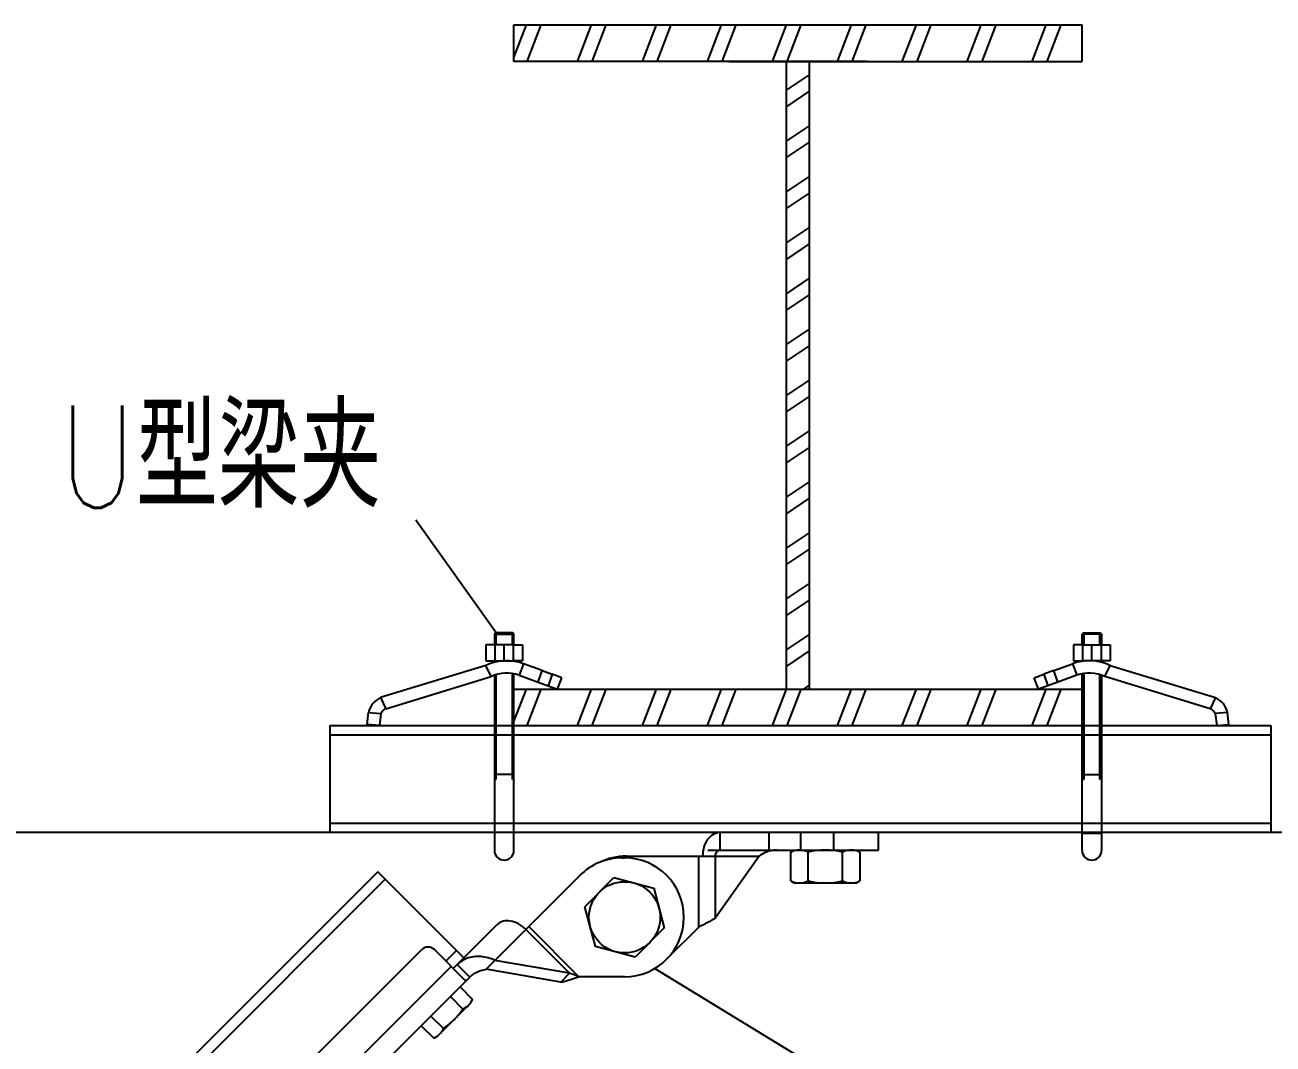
# Model space of a CAD drawing. Extents: x 27938 to 650306, y -92720 to 1524912.
# Drawn here: x 322546 to 327429, y 809788 to 813775 of the extents above; entities that cross this region are included whole.
import ezdxf

# ---------------------------------------------------------------- set-up
doc = ezdxf.new("R2010")
doc.units = 0
doc.header["$LTSCALE"] = 1000
doc.header["$MEASUREMENT"] = 0
for name, color, linetype in [('bz', 2, 'Continuous'), ('W_DIM', 4, 'Continuous'), ('walraven', 7, 'Continuous'), ('支架', 7, 'Continuous')]:
    doc.layers.add(name, color=color, linetype=linetype)
doc.styles.get("Standard").update_dxf_attribs({"font": 'gbenor.shx', "bigfont": 'gbcbig.shx'})
doc.styles.add('wwp100', font='txt.shx', dxfattribs={"width": 0.7, "height": 400, "bigfont": 'hztxt.shx'})
doc.dimstyles.get("Standard").update_dxf_attribs({"dimtxt": 0.18, "dimasz": 0.18, "dimexe": 0.18, "dimexo": 0.0625, "dimgap": 0.09, "dimtad": 0, "dimtih": 1, "dimtoh": 1, "dimdec": 4, "dimzin": 0, "dimdsep": 46, "dimtxsty": 'Standard', "dimcen": 0.09, "dimadec": 0, "dimazin": 0, "dimtfac": 1, "dimtdec": 4, "dimtofl": 0, "dimtmove": 0, "dimatfit": 3, "dimfxl": 1, "dimtolj": 1, "dimtzin": 0, "dimarcsym": 0})

msp = doc.modelspace()

# ---------------------------------------------------------------- linework, layer by layer
for p, q in [((324458.9, 813647.9), (324507.7, 813774.7)), ((324458.9, 813774.7), (326682, 813774.7)), ((324458.9, 813632.1), (324458.9, 813774.7)), ((324510.8, 813632.1), (324565.6, 813774.7)), ((324707.2, 813632.1), (324762, 813774.7)), ((324765.1, 813632.1), (324819.9, 813774.7)), ((324961.5, 813632.1), (325016.3, 813774.7)), ((325019.4, 813632.1), (325074.2, 813774.7)), ((325215.8, 813632.1), (325270.6, 813774.7)), ((325273.7, 813632.1), (325328.5, 813774.7)), ((325470.1, 813632.1), (325524.9, 813774.7)), ((325528, 813632.1), (325582.8, 813774.7)), ((325724.4, 813632.1), (325779.2, 813774.7)), ((325782.3, 813632.1), (325837.1, 813774.7)), ((325978.7, 813632.1), (326033.5, 813774.7)), ((326036.6, 813632.1), (326091.4, 813774.7)), ((326233, 813632.1), (326287.8, 813774.7)), ((326290.9, 813632.1), (326345.7, 813774.7)), ((326487.3, 813632.1), (326542.1, 813774.7)), ((326545.2, 813632.1), (326600, 813774.7)), ((326682, 813632.1), (326682, 813774.7)), ((325524.9, 811176.3), (325524.9, 813632.1)), ((325616.1, 811176.3), (325616.1, 813632.1)), ((325524.9, 813519.5), (325616.1, 813579.7)), ((325524.9, 813454.9), (325616.1, 813515.1)), ((325524.9, 813320.5), (325616.1, 813380.7)), ((325524.9, 813255.9), (325616.1, 813316.1)), ((325524.9, 813121.5), (325616.1, 813181.7)), ((325524.9, 813056.9), (325616.1, 813117)), ((325524.9, 812922.5), (325616.1, 812982.6)), ((325524.9, 812857.8), (325616.1, 812918)), ((325524.9, 812723.4), (325616.1, 812783.6)), ((325524.9, 812658.8), (325616.1, 812719)), ((325524.9, 812524.4), (325616.1, 812584.6)), ((325524.9, 812459.8), (325616.1, 812520)), ((325524.9, 812325.4), (325616.1, 812385.6)), ((325524.9, 812260.8), (325616.1, 812320.9)), ((325524.9, 812126.4), (325616.1, 812186.5)), ((325524.9, 812061.7), (325616.1, 812121.9)), ((325524.9, 811927.3), (325616.1, 811987.5)), ((325524.9, 811862.7), (325616.1, 811922.9)), ((325524.9, 811728.3), (325616.1, 811788.5)), ((325524.9, 811663.7), (325616.1, 811723.9)), ((325524.9, 811529.3), (325616.1, 811589.5)), ((325524.9, 811464.7), (325616.1, 811524.8)), ((325524.9, 811330.3), (325616.1, 811390.4)), ((325524.9, 811265.6), (325616.1, 811325.8)), ((324458.9, 811176.3), (326682, 811176.3)), ((324458.9, 811049.5), (324507.7, 811176.3)), ((324510.8, 811033.7), (324565.6, 811176.3)), ((324707.2, 811033.7), (324762, 811176.3)), ((324765.1, 811033.7), (324819.9, 811176.3)), ((324961.5, 811033.7), (325016.3, 811176.3)), ((325019.4, 811033.7), (325074.2, 811176.3)), ((325215.8, 811033.7), (325270.6, 811176.3)), ((325273.7, 811033.7), (325328.5, 811176.3)), ((325470.1, 811033.7), (325524.9, 811176.3)), ((325528, 811033.7), (325582.8, 811176.3)), ((325593.1, 811176.3), (325616.1, 811191.4)), ((325724.4, 811033.7), (325779.2, 811176.3)), ((325782.3, 811033.7), (325837.1, 811176.3)), ((325978.7, 811033.7), (326033.5, 811176.3)), ((326036.6, 811033.7), (326091.4, 811176.3)), ((326233, 811033.7), (326287.8, 811176.3)), ((326290.9, 811033.7), (326345.7, 811176.3)), ((326487.3, 811033.7), (326542.1, 811176.3)), ((326545.2, 811033.7), (326600, 811176.3))]:
    msp.add_line(p, q)
at = {"linetype": 'Continuous'}
for p, q in [((323738.7, 811033.7), (327420.6, 811033.7)), ((323738.7, 810998.1), (327420.6, 810998.1)), ((323738.7, 810651.9), (327420.6, 810651.9)), ((323738.7, 810616.3), (327420.6, 810616.3)), ((325264.4, 810616.3), (325264.4, 810546.6)), ((325264.4, 810616.3), (325885, 810616.3)), ((325456.5, 810616.3), (325456.5, 810546.6)), ((325579.7, 810616.3), (325579.7, 810546.6)), ((325710.8, 810546.6), (325710.8, 810616.3)), ((325885, 810546.6), (325885, 810616.3)), ((325218, 810546.6), (325264.4, 810546.6)), ((325264.4, 810546.6), (325885, 810546.6)), ((324881.7, 810516.2), (324891.9, 810516.2)), ((324899.1, 810523.4), (325419.1, 810523.4)), ((325182.3, 810245.7), (325182.3, 810523.4)), ((325419.1, 810523.4), (325248, 810281.4)), ((325248, 810281.4), (325248, 810523.4)), ((323925.8, 810461.5), (320741, 807276.6)), ((324262.6, 810124.7), (323925.8, 810461.5)), ((324349.7, 810080.4), (324717.5, 810448.2)), ((324736.4, 810325.5), (324850.2, 810439.4)), ((324850.2, 810439.4), (325005.7, 810397.7)), ((323954.6, 810432.7), (320769.7, 807247.9)), ((325005.7, 810397.7), (325047.4, 810242.2)), ((324778.1, 810170.1), (324736.4, 810325.5)), ((324221.5, 810083.6), (324393.4, 810255.5)), ((324713.5, 810051.6), (324517.2, 810247.9)), ((325182.3, 810245.7), (325056.2, 810119.6)), ((324505.6, 810236.3), (324676.7, 810065.2)), ((325047.4, 810242.2), (324933.5, 810128.4)), ((323654.8, 809714), (324098.3, 810157.6)), ((324268.4, 810036.7), (324147.6, 810157.6)), ((324233.8, 810153.4), (324192.8, 810112.4)), ((324933.5, 810128.4), (324778.1, 810170.1)), ((324286, 810049.6), (324236.7, 810098.9)), ((324676.7, 810065.2), (324384.6, 810115.3)), ((323720.5, 809599), (324213.3, 810091.8)), ((324286, 810049.6), (323778, 809541.5)), ((324641.8, 810030.3), (324349.7, 810080.4)), ((324641.8, 810030.3), (324676.7, 810065.2)), ((324891.9, 810051.6), (324713.5, 810051.6)), ((324248.1, 810011.7), (324297, 809962.8)), ((324210.2, 809973.7), (324259, 809924.9)), ((324290.5, 809948.9), (324297, 809962.8)), ((324159.1, 809817.5), (324290.5, 809948.9)), ((324096.4, 809859.9), (324145.2, 809811)), ((324134.3, 809897.8), (324183.2, 809849)), ((324159.1, 809817.5), (324145.2, 809811))]:
    msp.add_line(p, q, dxfattribs=at)
at = {"color": 7}
for p, q in [((323738.7, 811033.7), (323738.7, 810616.3)), ((324458.9, 811033.7), (326682, 811033.7)), ((327420.6, 811033.7), (327420.6, 810616.3))]:
    msp.add_line(p, q, dxfattribs=at)
at = {"linetype": 'Continuous'}
msp.add_circle((324891.9, 810283.9), 139.4, dxfattribs=at)
for centre, radius, start, end in [((324881.7, 810283.9), 232.3, 90, 135), ((324899.1, 810291.1), 232.3, 90, 117.0003), ((324891.9, 810283.9), 232.3, 270, 90), ((324122.9, 810132.9), 34.8, 45, 135)]:
    msp.add_arc(centre, radius, start, end, dxfattribs=at)
for points, knots in [([(325198.7, 810523.4), (325198.7, 810535.4), (325201.8, 810558.6), (325215.6, 810589), (325237, 810610.7), (325255.7, 810616.3), (325264.4, 810616.3)], [0, 0, 0, 0, 0.287969, 0.555344, 0.790533, 1, 1, 1, 1]), ([(325248, 810523.4), (325248, 810529.1), (325250.2, 810539.7), (325259.9, 810546.6), (325264.4, 810546.6)], [0, 0, 0, 0, 0.55976, 1, 1, 1, 1]), ([(325457.5, 810542.6), (325453.9, 810541.5), (325440.3, 810536.9), (325427.7, 810529.6), (325419.1, 810523.4)], [0, 0, 0, 0, 0.265236, 1, 1, 1, 1]), ([(324505.6, 810236.3), (324497.1, 810244.7), (324478.5, 810259), (324447.2, 810270.7), (324416.8, 810270.9), (324399.6, 810261.7), (324393.4, 810255.5)], [0, 0, 0, 0, 0.287971, 0.555344, 0.790532, 1, 1, 1, 1]), ([(325248, 810281.4), (325238.4, 810274.8), (325216.6, 810262.5), (325194.2, 810251.6), (325182.3, 810245.7)], [0, 0, 0, 0, 0.468219, 1, 1, 1, 1]), ([(324273.6, 810122.7), (324270.1, 810121.4), (324256.7, 810115.4), (324244.5, 810106.6), (324236.7, 810098.9)], [0, 0, 0, 0, 0.252907, 1, 1, 1, 1]), ([(324384.6, 810115.3), (324367.5, 810123.6), (324330.3, 810134.2), (324291.2, 810129.5), (324273.6, 810122.7)], [0, 0, 0, 0, 0.500769, 1, 1, 1, 1]), ([(324286, 810049.6), (324282.4, 810045.9), (324278.7, 810041.6), (324270, 810035.1), (324268.4, 810036.7)], [0, 0, 0, 0, 0.693247, 1, 1, 1, 1]), ([(324286, 810049.6), (324294.9, 810058.4), (324315.1, 810072.2), (324338.5, 810078.6), (324349.7, 810080.4)], [0, 0, 0, 0, 0.522516, 1, 1, 1, 1]), ([(324641.8, 810030.3), (324653.3, 810032.4), (324677.4, 810039.2), (324701, 810047.3), (324713.5, 810051.6)], [0, 0, 0, 0, 0.468219, 1, 1, 1, 1]), ([(324713.5, 810051.6), (324710.3, 810052.6), (324697.9, 810056.6), (324685.5, 810061), (324676.7, 810065.2)], [0, 0, 0, 0, 0.254643, 1, 1, 1, 1]), ([(324281.7, 809940.1), (324283.3, 809941.7), (324289.4, 809948.5), (324294.1, 809956.5), (324297, 809962.8)], [0, 0, 0, 0, 0.246322, 1, 1, 1, 1]), ([(324259, 809924.9), (324261.1, 809925.8), (324269.3, 809929.9), (324276.9, 809935.3), (324281.7, 809940.1)], [0, 0, 0, 0, 0.255699, 1, 1, 1, 1]), ([(324145.2, 809811), (324146.4, 809811.6), (324150.9, 809813.8), (324155.3, 809816.3), (324158.4, 809818.5)], [0, 0, 0, 0, 0.253346, 1, 1, 1, 1]), ([(324167.9, 809826.3), (324169.5, 809827.9), (324175.6, 809834.7), (324180.2, 809842.7), (324183.2, 809849)], [0, 0, 0, 0, 0.246322, 1, 1, 1, 1])]:
    msp.add_open_spline(points, degree=3, knots=knots, dxfattribs=at)
for points in [[(325486, 810546.6), (325476.4, 810546.6), (325466.7, 810545.2), (325457.5, 810542.6)], [(324224.8, 809883.2), (324237.5, 809895.9), (324248.8, 809910.1), (324259, 809924.9)], [(324183.2, 809849), (324197.9, 809859.2), (324212.1, 809870.5), (324224.8, 809883.2)], [(324158.4, 809818.5), (324161.8, 809820.8), (324165, 809823.4), (324167.9, 809826.3)]]:
    msp.add_open_spline(points, degree=3, dxfattribs=at)
at = {"layer": 'bz'}
msp.add_line((317105.8, 810616.3), (328224, 810616.3), dxfattribs=at)
at = {"layer": 'walraven'}
for p, q in [((325841.1, 813632.1), (324458.9, 813632.1)), ((325299.9, 813632.1), (326682, 813632.1))]:
    msp.add_line(p, q, dxfattribs=at)
at = {"layer": 'walraven', "color": 7, "linetype": 'Continuous'}
for p, q in [((324387.3, 811396.7), (324382.5, 811391.9)), ((324382.5, 811391.9), (324382.5, 811349.4)), ((324454.2, 811396.7), (324387.3, 811396.7)), ((324458.9, 811391.9), (324454.2, 811396.7)), ((324458.9, 811349.4), (324458.9, 811391.9)), ((326682, 811391.9), (326686.8, 811396.7)), ((326682, 811349.4), (326682, 811391.9)), ((326686.8, 811396.7), (326753.7, 811396.7)), ((326753.7, 811396.7), (326758.5, 811391.9)), ((326758.5, 811391.9), (326758.5, 811349.4)), ((324384.8, 811349.4), (324349, 811349.4)), ((324349, 811349.4), (324349, 811287.3)), ((324384.8, 811349.4), (324384.8, 811287.3)), ((324456.6, 811349.4), (324384.8, 811349.4)), ((324456.6, 811287.3), (324456.6, 811349.4)), ((324456.6, 811349.4), (324492.5, 811349.4)), ((324492.5, 811349.4), (324492.5, 811287.3)), ((326684.4, 811349.4), (326648.5, 811349.4)), ((326648.5, 811349.4), (326648.5, 811287.3)), ((326684.4, 811287.3), (326684.4, 811349.4)), ((326684.4, 811349.4), (326756.2, 811349.4)), ((326756.2, 811349.4), (326756.2, 811287.3)), ((326756.2, 811349.4), (326792, 811349.4)), ((326792, 811349.4), (326792, 811287.3)), ((324349.6, 811269.4), (323937.1, 811143.3)), ((324349, 811287.3), (324384.8, 811287.3)), ((324382.5, 811287.3), (324382.5, 811281.2)), ((324384.8, 811287.3), (324456.6, 811287.3)), ((324389.1, 811281.2), (324389.1, 811287.3)), ((324452.3, 811285.1), (324452.3, 811287.3)), ((324492.5, 811287.3), (324456.6, 811287.3)), ((324458.9, 811287.3), (324458.9, 811285.1)), ((324570, 811248.8), (324495.8, 811275.8)), ((326571, 811248.8), (326645.2, 811275.8)), ((326648.5, 811287.3), (326684.4, 811287.3)), ((326682, 811287.3), (326682, 811285.1)), ((326756.2, 811287.3), (326684.4, 811287.3)), ((326688.7, 811285.1), (326688.7, 811287.3)), ((326751.9, 811281.2), (326751.9, 811287.3)), ((326792, 811287.3), (326756.2, 811287.3)), ((326758.5, 811287.3), (326758.5, 811281.2)), ((326791.4, 811269.4), (327203.9, 811143.3)), ((323957.3, 811099.9), (324369.8, 811226.1)), ((324382.5, 811231.2), (324382.5, 810593.7)), ((324389.1, 810823.1), (324389.1, 811231.2)), ((324452.3, 811236.6), (324452.3, 810823.1)), ((324458.9, 810593.7), (324458.9, 811236.6)), ((324479.5, 811230.9), (324553.6, 811203.9)), ((324570, 811248.8), (324608.9, 811234.6)), ((324645.8, 811221.2), (324608.9, 811234.6)), ((324629.5, 811176.3), (324645.8, 811221.2)), ((326495.2, 811221.2), (326532.1, 811234.6)), ((326511.5, 811176.3), (326495.2, 811221.2)), ((326571, 811248.8), (326532.1, 811234.6)), ((326661.5, 811230.9), (326587.4, 811203.9)), ((326682, 810593.7), (326682, 811236.6)), ((326688.7, 811236.6), (326688.7, 810823.1)), ((326751.9, 810823.1), (326751.9, 811231.2)), ((326758.5, 811231.2), (326758.5, 810593.7)), ((327183.7, 811099.9), (326771.2, 811226.1)), ((324553.6, 811203.9), (324592.5, 811189.7)), ((324592.5, 811189.7), (324629.5, 811176.3)), ((326548.5, 811189.7), (326511.5, 811176.3)), ((326587.4, 811203.9), (326548.5, 811189.7)), ((323884.7, 811037.9), (323889.8, 811085.4)), ((323938.7, 811081.1), (323932.3, 811033.7)), ((327202.3, 811081.1), (327208.7, 811033.7)), ((327256.3, 811037.9), (327251.2, 811085.4)), ((323932.3, 811033.7), (323884.7, 811037.9)), ((327208.7, 811033.7), (327256.3, 811037.9)), ((324458.9, 810841.9), (324382.5, 810841.9)), ((324389.1, 810841.9), (324382.5, 810819.1)), ((324452.3, 810841.9), (324458.9, 810819.1)), ((326688.7, 810841.9), (326682, 810819.1)), ((326682, 810841.9), (326758.5, 810841.9)), ((326751.9, 810841.9), (326758.5, 810819.1)), ((324382.5, 810612.5), (324382.5, 810545.6)), ((324458.9, 810545.6), (324458.9, 810612.5)), ((326682, 810545.6), (326682, 810612.5)), ((326758.5, 810612.5), (326758.5, 810545.6))]:
    msp.add_line(p, q, dxfattribs=at)
at = {"layer": 'walraven', "color": 1, "linetype": 'Continuous'}
for p, q in [((324382.5, 811391.9), (324420.7, 811391.9)), ((324389.1, 811349.4), (324389.1, 811396.7)), ((324420.7, 811391.9), (324458.9, 811391.9)), ((324452.3, 811396.7), (324452.3, 811349.4)), ((326720.3, 811391.9), (326682, 811391.9)), ((326688.7, 811396.7), (326688.7, 811349.4)), ((326758.5, 811391.9), (326720.3, 811391.9)), ((326751.9, 811349.4), (326751.9, 811396.7)), ((324369.8, 811226.1), (324349.6, 811269.4)), ((324495.8, 811275.8), (324479.5, 811230.9)), ((326645.2, 811275.8), (326661.5, 811230.9)), ((326771.2, 811226.1), (326791.4, 811269.4)), ((324553.6, 811203.9), (324570, 811248.8)), ((324608.9, 811234.6), (324592.5, 811189.7)), ((326532.1, 811234.6), (326548.5, 811189.7)), ((326587.4, 811203.9), (326571, 811248.8)), ((323937.1, 811143.3), (323957.3, 811099.9)), ((327203.9, 811143.3), (327183.7, 811099.9)), ((323889.8, 811085.4), (323938.7, 811081.1)), ((327251.2, 811085.4), (327202.3, 811081.1)), ((326682, 810612.5), (326758.5, 810612.5))]:
    msp.add_line(p, q, dxfattribs=at)
at = {"layer": 'walraven', "color": 3, "linetype": 'Continuous'}
for p, q in [((324420.7, 811287.3), (324420.7, 811349.4)), ((326720.3, 811287.3), (326720.3, 811349.4))]:
    msp.add_line(p, q, dxfattribs=at)
at = {"layer": 'walraven', "color": 7, "linetype": 'Continuous'}
for centre, radius, start, end in [((324430.4, 811096.1), 191.2, 70, 115), ((326710.6, 811096.1), 191.2, 65, 110), ((324430.4, 811096.1), 143.4, 70, 115), ((326710.6, 811096.1), 143.4, 65, 110), ((323973.5, 811065.3), 86, 115, 166.4696), ((323973.5, 811065.3), 86, 115, 166.4696), ((327167.5, 811065.3), 86, 13.5304, 65), ((323973.5, 811065.3), 38.2, 115, 155.5035), ((327167.5, 811065.3), 38.2, 24.4965, 65), ((324420.7, 810545.6), 38.2, 180, 0), ((326720.3, 810545.6), 38.2, 180, 0)]:
    msp.add_arc(centre, radius, start, end, dxfattribs=at)
at = {"layer": '支架', "color": 7, "linetype": 'Continuous'}
for p, q in [((325542.4, 810538.9), (325555.8, 810546.6)), ((325542.4, 810426.4), (325542.4, 810538.9)), ((325555.8, 810546.6), (325799, 810546.6)), ((325609.9, 810426.4), (325609.9, 810538.9)), ((325744.9, 810426.4), (325744.9, 810538.9)), ((325799, 810546.6), (325812.5, 810538.9)), ((325812.5, 810538.9), (325812.5, 810426.4)), ((325542.4, 810426.4), (325555.8, 810418.6)), ((325555.8, 810418.6), (325799, 810418.6)), ((325799, 810418.6), (325812.5, 810426.4))]:
    msp.add_line(p, q, dxfattribs=at)
for centre, radius, start, end in [((325576.1, 810469.3), 77.3, 64.1113, 115.8887), ((325677.4, 810249), 297.6, 76.8883, 103.1117), ((325778.7, 810469.3), 77.3, 64.1113, 115.8887), ((325576.1, 810495.9), 77.3, 244.1113, 295.8887), ((325677.4, 810716.3), 297.6, 256.8883, 283.1117), ((325778.7, 810495.9), 77.3, 244.1113, 295.8887)]:
    msp.add_arc(centre, radius, start, end, dxfattribs=at)

# ---------------------------------------------------------------- texts
at = {"layer": 'W_DIM', "color": 7, "style": 'wwp100', "width": 0.8}
msp.add_text('U型梁夹', height=400, dxfattribs=at).set_placement((322678.5, 811886.3))

# ---------------------------------------------------------------- leaders
at = {"color": 7}
msp.add_leader([(324389.1, 811396.7), (324075.1, 811837.9)], dimstyle='Standard', override={"dimgap": 100, "dimtad": 0}, dxfattribs=at)
msp.add_leader([(325010.1, 810083.9), (325786.9, 809610.2)], dimstyle='Standard', override={"dimgap": 20, "dimtad": 0})

doc.saveas('drawing.dxf')
